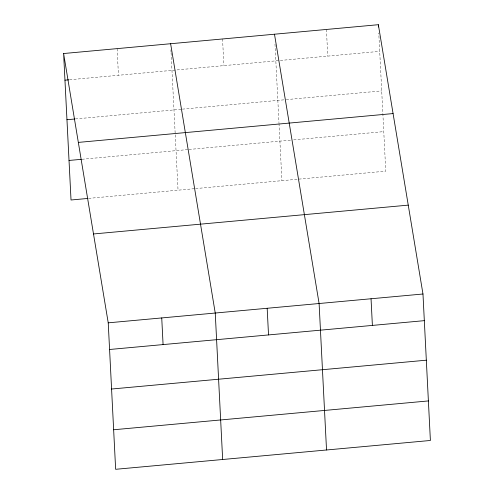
<?xml version="1.0" encoding="UTF-8"?>
<svg xmlns="http://www.w3.org/2000/svg" width="494" height="494" viewBox="0 0 494 494"><rect width="100%" height="100%" fill="white"/><g stroke="black" fill="none" stroke-linecap="round" stroke-linejoin="round"><path stroke-width="0.37" stroke-dasharray="2.47 1.85" d="M69.543 79.756L379.701 51.351M75.366 118.943L181.613 109.217M182.372 109.143L285.476 99.702M286.242 99.634L381.708 90.89M82.016 159.266L188.257 149.534M189.023 149.466L290.596 140.16M293.652 139.882L383.77 131.626M88.605 198.384L194.84 188.652M195.605 188.584L385.771 171.165L378.781 33.073M326.423 29.455L327.769 56.106M274.985 44.114L278.968 122.691M279.005 123.463L281.907 180.681M222.553 38.97L223.906 65.622M170.93 49.82L171.041 52.098M171.085 52.864L178.038 190.19M117.115 48.628L118.461 75.273"/><path stroke-width="0.74" d="M63.609 53.525L378.355 24.7L422.975 294.004L430.391 440.475L115.645 469.3L108.229 322.835L63.609 53.525L71.025 199.996L87.839 198.452M64.955 80.176L68.777 79.824M66.962 119.715L74.6 119.017M78.33 142.402L393.076 113.571M69.024 160.451L81.251 159.334M93.502 233.965L408.248 205.133M108.229 322.835L422.975 294.004M109.575 349.486L424.327 320.655M111.582 389.025L426.328 360.194M113.645 429.761L428.391 400.93M274.485 34.216L319.105 303.52L326.528 449.985M170.621 43.725L215.242 313.035L222.658 459.5M378.355 24.7L378.472 26.985M371.043 298.765L372.39 325.41M267.174 308.275L268.526 334.926M161.736 317.932L163.082 344.584"/></g></svg>
